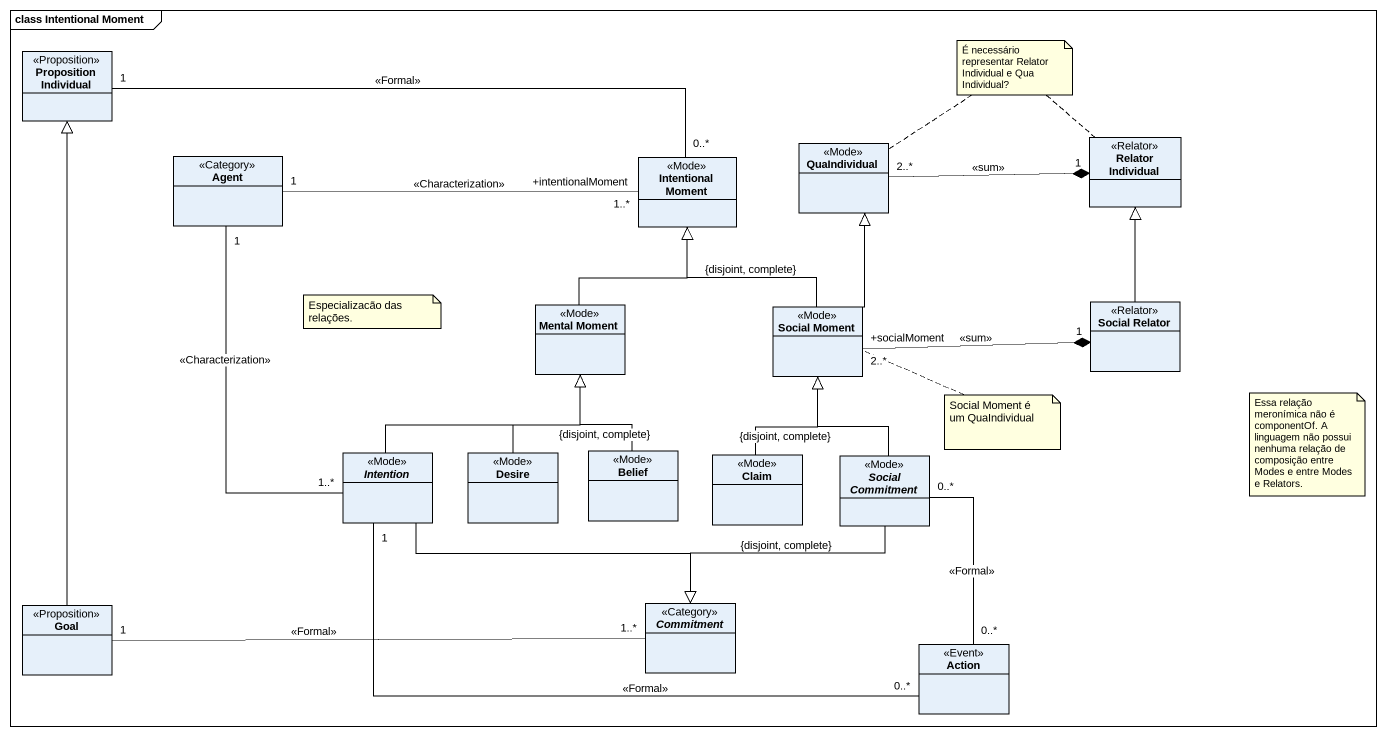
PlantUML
@startuml
mainframe class Intentional Moment
hide circle
hide empty members
class "Proposition Individual" as Proposition_Individual <<Proposition>>
class QuaIndividual <<Mode>>
class "Relator Individual" as Relator_Individual <<Relator>>
class "Agent" as Agent_ <<Category>>
class "Intentional Moment" as Intentional_Moment <<Mode>>
class "Mental Moment" as Mental_Moment <<Mode>>
class "Social Moment" as Social_Moment <<Mode>>
class "Social Relator" as Social_Relator <<Relator>>
abstract class Intention <<Mode>>
class Desire <<Mode>>
class Belief <<Mode>>
class Claim <<Mode>>
abstract class "Social Commitment" as Social_Commitment <<Mode>>
class Goal <<Proposition>>
abstract class Commitment <<Category>>
class "Action" as Action_ <<Event>>
Proposition_Individual "1" -right- "0..*" Intentional_Moment : <<Formal>>
Relator_Individual "1" *-left- "2..*" QuaIndividual : <<sum>>
Intentional_Moment "+intentionalMoment\n1..*" -left- "1" Agent_ : <<Characterization>>
Mental_Moment -up-|> Intentional_Moment
Social_Moment -up-|> QuaIndividual
Social_Moment -up-|> Intentional_Moment : {disjoint, complete}
Social_Relator -up-|> Relator_Individual
Social_Relator "1" *-left- "+socialMoment\n2..*" Social_Moment : <<sum>>
Intention "1..*" -up- "1" Agent_ : <<Characterization>>
Intention -up-|> Mental_Moment
Intention -right-|> Commitment
Desire -up-|> Mental_Moment
Belief -up-|> Mental_Moment : {disjoint, complete}
Claim -up-|> Social_Moment : {disjoint, complete}
Social_Commitment -up-|> Social_Moment
Social_Commitment --|> Commitment : {disjoint, complete}
Social_Commitment "0..*" -- "0..*" Action_ : <<Formal>>
Goal -up-|> Proposition_Individual
Goal "1" -right- "1..*" Commitment : <<Formal>>
Action_ "0..*" -left- "1" Intention : <<Formal>>
note as N1
  É necessário representar Relator Individual e Qua Individual?
end note
N1 .. QuaIndividual
N1 .. Relator_Individual
note as N2
  Especializacão das relações.
end note
note right of Social_Moment : Social Moment é um QuaIndividual
note as N4
  Essa relação meronímica não é componentOf. A linguagem não possui nenhuma relação de composição entre Modes e entre Modes e Relators.
end note
@enduml
